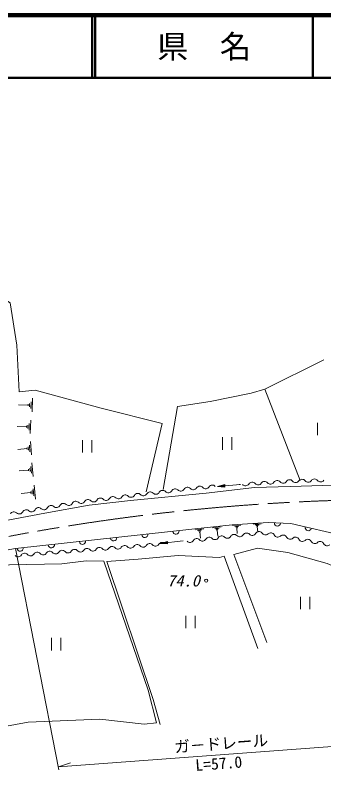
# Model space of a CAD drawing. Units: millimetres at full size, sheet at 1:1000; details may follow other scales. Extents: x 40000 to 680000, y 20000 to 380000.
# Drawn here: x 285462 to 334742, y 259593 to 380000 of the extents above; entities that cross this region are included whole.
import ezdxf
from ezdxf.enums import TextEntityAlignment as Align

# ---------------------------------------------------------------- set-up
doc = ezdxf.new("R2010")
doc.units = ezdxf.units.MM
doc.header["$LTSCALE"] = 1000
doc.linetypes.add('CHAIN', pattern=[18.5, 12, -1.5, 3.5, -1.5])
for name, color, linetype, lineweight in [('M-BGD', 7, 'Continuous', 13), ('M-BMK', 2, 'CHAIN', 13), ('M-TTL', 2, 'Continuous', 140), ('M-TTL-LINE', 7, 'Continuous', 50), ('M-TTL-TXT', 7, 'Continuous', 13)]:
    doc.layers.add(name, color=color, linetype=linetype, lineweight=lineweight)
doc.styles.add('@ＭＳ ゴシック', font='')
doc.styles.add('ＭＳ ゴシック', font='')
doc.styles.get('@ＭＳ ゴシック').set_extended_font_data('@MS Gothic')
doc.styles.get('ＭＳ ゴシック').set_extended_font_data('MS Gothic')

msp = doc.modelspace()

# ---------------------------------------------------------------- linework, layer by layer
at = {"layer": 'M-BGD'}
for p, q in [((325317, 320394), (330961, 305856)), ((287551, 317879), (286028, 317925)), ((287555, 318015), (287547, 317743)), ((287777, 318144), (287760, 317601)), ((288002, 318410), (287970, 317322)), ((288236, 318947), (288171, 316772)), ((309068, 304415), (311355, 317623)), ((287284, 314419), (285805, 314463)), ((287288, 314551), (287280, 314287)), ((287503, 314676), (287487, 314148)), ((287722, 314934), (287690, 313878)), ((287949, 315456), (287886, 313343)), ((308942, 314947), (306376, 304041)), ((333710, 315054), (333710, 313054)), ((287896, 312047), (288092, 309942)), ((296193, 312295), (296193, 310295)), ((297693, 310295), (297693, 312295)), ((318537, 312744), (318537, 310744)), ((320037, 310744), (320037, 312744)), ((287363, 310936), (285890, 310799)), ((287351, 311068), (287375, 310805)), ((287549, 311219), (287598, 310693)), ((287735, 311501), (287833, 310449)), ((288158, 308662), (288354, 306511)), ((287611, 307528), (286105, 307391)), ((287599, 307662), (287623, 307393)), ((287801, 307816), (287850, 307279)), ((287992, 308105), (288090, 307029)), ((288531, 305122), (288734, 302898)), ((317774, 304908), (318917, 305198)), ((317774, 304908), (318919, 305180)), ((320806, 305168), (317774, 304908)), ((317774, 304908), (318921, 305156)), ((317774, 304908), (318923, 305132)), ((317774, 304908), (318925, 305114)), ((317774, 304908), (318927, 305088)), ((317774, 304908), (318929, 305062)), ((317774, 304908), (318931, 305039)), ((317774, 304908), (318935, 304992)), ((317774, 304908), (318938, 304958)), ((317774, 304908), (318941, 304924)), ((317774, 304908), (318948, 304845)), ((317774, 304908), (318945, 304873)), ((317774, 304908), (318943, 304899)), ((317774, 304908), (318950, 304817)), ((318917, 305198), (318950, 304817)), ((321232, 305204), (320806, 305168)), ((321410, 305219), (321232, 305204)), ((287965, 303949), (286408, 303807)), ((287952, 304088), (287978, 303810)), ((288162, 304247), (288213, 303691)), ((288359, 304545), (288460, 303433)), ((320180, 298661), (321489, 298747)), ((323433, 298877), (324741, 298962)), ((323769, 298767), (324423, 298810)), ((323941, 298647), (324268, 298668)), ((314203, 298002), (315589, 298148)), ((314564, 297900), (315257, 297973)), ((314752, 297779), (315099, 297816)), ((314853, 297650), (315027, 297668)), ((314940, 297659), (315043, 296688)), ((316950, 298304), (318337, 298451)), ((317312, 298202), (318005, 298276)), ((317500, 298082), (317846, 298119)), ((317601, 297952), (317774, 297971)), ((317688, 297962), (317790, 296991)), ((320516, 298552), (321170, 298595)), ((320688, 298432), (321015, 298453)), ((320778, 298306), (320942, 298317)), ((320860, 298312), (320920, 297396)), ((324031, 298522), (324195, 298532)), ((324113, 298527), (324173, 297611)), ((312257, 296231), (308631, 295827)), ((285541, 295009), (292458, 259737)), ((308631, 295827), (309766, 296146)), ((308631, 295827), (309768, 296128)), ((308631, 295827), (309771, 296104)), ((308631, 295827), (309774, 296080)), ((308631, 295827), (309776, 296062)), ((308631, 295827), (309779, 296036)), ((308631, 295827), (309781, 296011)), ((308631, 295827), (309784, 295987)), ((308631, 295827), (309789, 295941)), ((308631, 295827), (309793, 295907)), ((308631, 295827), (309797, 295873)), ((308631, 295827), (309800, 295848)), ((308631, 295827), (309806, 295794)), ((308631, 295827), (309802, 295821)), ((308631, 295827), (309809, 295766)), ((309766, 296146), (309809, 295766)), ((331012, 287336), (331012, 285336)), ((332512, 285336), (332512, 287336)), ((312709, 284316), (312709, 282316)), ((314209, 282316), (314209, 284316)), ((291265, 280798), (291265, 278798)), ((292765, 278798), (292765, 280798)), ((292364, 260215), (343889, 264065)), ((292364, 260215), (294319, 260902))]:
    msp.add_line(p, q, dxfattribs=at)
for points in [[(264751, 336094), (267216, 336829), (271496, 337262), (276252, 337391), (279105, 336829), (282564, 335489), (284682, 334149), (285762, 327395), (286124, 319965), (288652, 320254), (299221, 317358), (308942, 314947)], [(311355, 317623), (316566, 318446), (323128, 319747), (325317, 320394), (334752, 325054)], [(183950, 280468), (188700, 280617), (193336, 280982), (195464, 281355), (206863, 283912), (219921, 286742), (270164, 296754), (279723, 298667), (290230, 300652), (297265, 301920), (303876, 302673), (315958, 303834), (323651, 304724), (329350, 304903), (369336, 306136), (370690, 306280), (372064, 306823), (373719, 308667), (381076, 321525)], [(314163, 298140), (320123, 298771), (325833, 299144)], [(325833, 299144), (329478, 299001), (338115, 296992)], [(278389, 293773), (285541, 295009), (314163, 298140)], [(325613, 280058), (320362, 294051), (324150, 295061), (328993, 294396), (335281, 292628), (338833, 291104), (341099, 285329)], [(300094, 292939), (305119, 293327), (311502, 293914), (318058, 293569), (318817, 293810), (324208, 279112)], [(276077, 288564), (279104, 291658), (284587, 292398), (292928, 292600), (296796, 293037), (299597, 292986)], [(299597, 292986), (306690, 272448), (308038, 267248)], [(300094, 292939), (307496, 270966), (308612, 266988)], [(308038, 267248), (306071, 267025), (298997, 267837), (287540, 267344), (280825, 266145), (280647, 269136), (277967, 281765), (276077, 288564)]]:
    msp.add_lwpolyline(points, dxfattribs=at)
msp.add_circle((315947, 289910), 250, dxfattribs=at)
for centre, radius, start, end in [((327275, 305229), 625, 40.77007, 147.03027), ((329271, 305365), 625, 40.77007, 147.03027), ((331252, 305431), 625, 38.1473, 144.40751), ((332235, 306204), 625, 218.1473, 324.40751), ((333251, 305476), 625, 38.1473, 144.40751), ((334234, 306248), 625, 218.1473, 324.40751), ((312977, 304155), 625, 43.8966, 150.15681), ((313894, 305004), 625, 221.68449, 327.9447), ((314953, 304340), 625, 41.68449, 147.9447), ((315887, 305172), 625, 221.68449, 327.9447), ((316946, 304508), 625, 41.68449, 147.9447), ((322236, 305637), 625, 220.77007, 327.03027), ((323284, 304957), 625, 40.77007, 147.03027), ((324231, 305773), 625, 220.77007, 327.03027), ((325280, 305093), 625, 40.77007, 147.03027), ((326227, 305909), 625, 220.77007, 327.03027), ((328222, 306045), 625, 220.77007, 327.03027), ((330235, 306159), 625, 218.1473, 324.40751), ((303052, 302932), 625, 43.8966, 150.15681), ((303953, 303798), 625, 223.8966, 330.15681), ((305037, 303176), 625, 43.8966, 150.15681), ((305938, 304043), 625, 223.8966, 330.15681), ((307022, 303421), 625, 43.8966, 150.15681), ((307923, 304288), 625, 223.8966, 330.15681), ((309007, 303666), 625, 43.8966, 150.15681), ((309907, 304532), 625, 223.8966, 330.15681), ((310992, 303910), 625, 43.8966, 150.15681), ((311892, 304777), 625, 223.8966, 330.15681), ((295133, 301932), 625, 46.63634, 152.89655), ((296013, 302820), 625, 223.8966, 330.15681), ((297097, 302198), 625, 43.8966, 150.15681), ((297998, 303064), 625, 223.8966, 330.15681), ((299082, 302442), 625, 43.8966, 150.15681), ((299983, 303309), 625, 223.8966, 330.15681), ((301067, 302687), 625, 43.8966, 150.15681), ((301968, 303554), 625, 223.8966, 330.15681), ((287249, 300575), 625, 46.63634, 152.89655), ((288107, 301484), 625, 226.63634, 332.89655), ((289220, 300914), 625, 46.63634, 152.89655), ((290078, 301823), 625, 226.63634, 332.89655), ((291191, 301253), 625, 46.63634, 152.89655), ((292049, 302162), 625, 226.63634, 332.89655), ((293162, 301593), 625, 46.63634, 152.89655), ((294020, 302501), 625, 226.63634, 332.89655), ((285278, 300236), 625, 46.63634, 152.89655), ((286136, 301144), 625, 226.63634, 332.89655), ((327332, 299085), 500, 177.74543, 357.74543), ((311131, 297808), 500, 186.24343, 6.24343), ((322402, 296867), 625, 43.23292, 149.49312), ((323312, 297723), 625, 223.23292, 329.49312), ((324389, 297089), 625, 43.23292, 149.49312), ((325402, 297801), 625, 206.99683, 313.25703), ((326258, 296890), 625, 26.99683, 133.25703), ((332256, 298355), 500, 166.90811, 346.90811), ((296220, 296177), 500, 186.24343, 6.24343), ((301190, 296721), 500, 186.24343, 6.24343), ((306160, 297265), 500, 186.24343, 6.24343), ((313374, 296615), 625, 223.23292, 329.49312), ((314451, 295980), 625, 43.23292, 149.49312), ((315362, 296837), 625, 223.23292, 329.49312), ((316439, 296202), 625, 43.23292, 149.49312), ((317349, 297058), 625, 223.23292, 329.49312), ((318426, 296424), 625, 43.23292, 149.49312), ((319337, 297280), 625, 223.23292, 329.49312), ((320414, 296645), 625, 43.23292, 149.49312), ((321325, 297502), 625, 223.23292, 329.49312), ((327372, 297458), 625, 206.99683, 313.25703), ((328229, 296547), 625, 26.99683, 133.25703), ((329342, 297115), 625, 206.99683, 313.25703), ((330199, 296204), 625, 26.99683, 133.25703), ((331313, 296772), 625, 206.99683, 313.25703), ((332169, 295861), 625, 26.99683, 133.25703), ((286279, 295089), 500, 186.24343, 6.24343), ((291249, 295633), 500, 186.24343, 6.24343), ((296957, 294416), 625, 41.25111, 147.51131), ((298951, 294569), 625, 41.25111, 147.51131), ((299891, 295393), 625, 221.25111, 327.51131), ((300945, 294722), 625, 41.25111, 147.51131), ((301885, 295546), 625, 221.25111, 327.51131), ((302939, 294874), 625, 41.25111, 147.51131), ((303879, 295699), 625, 221.25111, 327.51131), ((304933, 295027), 625, 41.25111, 147.51131), ((305873, 295851), 625, 221.25111, 327.51131), ((306928, 295180), 625, 41.25111, 147.51131), ((307857, 296016), 625, 222.66034, 328.92054), ((308928, 295370), 625, 42.66034, 148.92054), ((333283, 296429), 625, 206.99683, 313.25703), ((334140, 295518), 625, 26.99683, 133.25703), ((335254, 296086), 625, 206.99683, 313.25703), ((285932, 294324), 625, 221.25111, 327.51131), ((286986, 293652), 625, 41.25111, 147.51131), ((287926, 294476), 625, 221.25111, 327.51131), ((288980, 293805), 625, 41.25111, 147.51131), ((289920, 294629), 625, 221.25111, 327.51131), ((290974, 293958), 625, 41.25111, 147.51131), ((291914, 294782), 625, 221.25111, 327.51131), ((292968, 294111), 625, 41.25111, 147.51131), ((293908, 294935), 625, 221.25111, 327.51131), ((294963, 294263), 625, 41.25111, 147.51131), ((295902, 295088), 625, 221.25111, 327.51131), ((297897, 295240), 625, 221.25111, 327.51131)]:
    msp.add_arc(centre, radius, start, end, dxfattribs=at)
at = {"layer": 'M-BMK'}
msp.add_arc((347402, -35590), 338449, 90.78444, 100.71321, dxfattribs=at)
at = {"layer": 'M-TTL'}
msp.add_line((680000, 380000), (40000, 380000), dxfattribs=at)
at = {"layer": 'M-TTL-LINE'}
for p, q in [((297750, 380000), (297750, 370000)), ((298250, 380000), (298250, 370000)), ((333000, 380000), (333000, 370000)), ((40000, 370000), (680000, 370000))]:
    msp.add_line(p, q, dxfattribs=at)

# ---------------------------------------------------------------- texts
at = {"layer": 'M-BGD', "style": 'ＭＳ ゴシック', "oblique": 15, "width": 1.05}
msp.add_text('74.0', height=1833, dxfattribs=at).set_placement((312333, 289889), align=Align.MIDDLE_CENTER)
at = {"layer": 'M-BGD'}
for s, style, p in [('ガ－ドレール', 'ＭＳ ゴシック', (318459, 262492)), ('L=57.0', '@ＭＳ ゴシック', (318069, 259305))]:
    msp.add_text(s, height=1833, rotation=4.273, dxfattribs=dict(at, style=style)).set_placement(p, align=Align.BOTTOM_CENTER)
at = {"layer": 'M-TTL-TXT', "style": 'ＭＳ ゴシック'}
msp.add_text('県\u3000名', height=3666, dxfattribs=at).set_placement((315625, 375000), align=Align.MIDDLE_CENTER)

doc.saveas('drawing.dxf')
